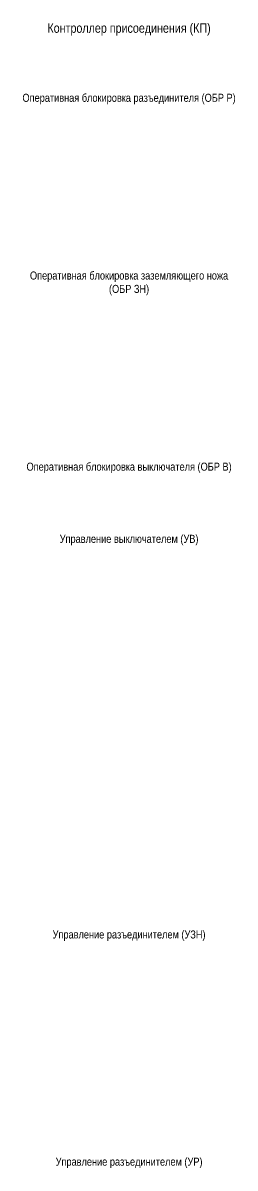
# Model space of a CAD drawing. Header units: millimetres. Extents: x 1657 to 5223, y -558 to 1129.
# Drawn here: x 3851.8 to 3931.2, y -372 to 56.5 of the extents above; entities that cross this region are included whole.
import ezdxf

# ---------------------------------------------------------------- set-up
doc = ezdxf.new("R2010")
doc.units = ezdxf.units.MM
doc.styles.add('3.5_Gost_RD', font='ARIALN.TTF', dxfattribs={"height": 3.5})

msp = doc.modelspace()

# ---------------------------------------------------------------- texts
at = {"color": 30, "ltscale": 100, "true_color": 0xf7941d, "attachment_point": 5, "style": '3.5_Gost_RD'}
for s, insert, char_height, width in [('Контроллер присоединения (КП)', (3891.5, 54), 3.5, 85), ('Оперативная блокировка разъединителя (ОБР Р)', (3891.5, 28), 3, 81), ('Оперативная блокировка заземляющего ножа (ОБР ЗН)', (3891.5, -41), 3, 81), ('Оперативная блокировка выключателя (ОБР В)', (3891.5, -110), 3, 81), ('Управление выключателем (УВ)', (3891.5, -137), 3, 81), ('Управление разъединителем (УЗН)', (3891.5, -285), 3, 81), ('Управление разъединителем (УР)', (3891.5, -370), 3, 81)]:
    msp.add_mtext(s, dxfattribs=dict(at, insert=insert, char_height=char_height, width=width))

doc.saveas('drawing.dxf')
